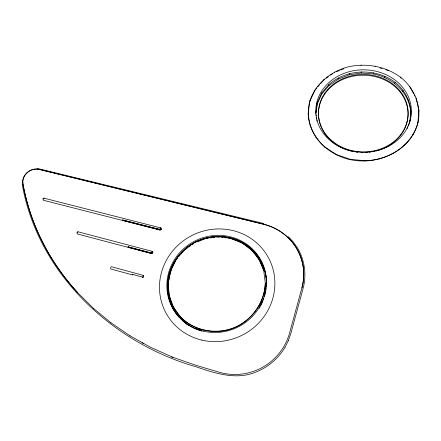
<?xml version="1.0" encoding="UTF-8"?>
<svg xmlns="http://www.w3.org/2000/svg" width="441" height="441" viewBox="0 0 441 441"><rect width="100%" height="100%" fill="white"/><g stroke="black" fill="none" stroke-linecap="round" stroke-linejoin="round"><path stroke-width="0.66" d="M324.73 147.283L324.73 146.941C311.759 135.718 305.144 117.703 309.869 100.928C315.337 83.944 330.32 71.844 347.172 67.115C365.313 62.672 385.076 65.996 400.268 77.032C413.956 87.627 421.723 105.371 417.941 122.559L417.859 122.923C410.328 151.654 377.7 165.524 350.215 159.648C328.402 154.951 308.75 136.76 308.165 113.524L308.149 113.155M316.01 113.078L317.261 103.889L321.721 94.115L328.881 85.675L328.892 84.523C347.034 68.642 375.749 67.897 395.004 82.235C407.738 92.081 415.025 110.289 408.278 125.591M122.841 220.533L122.791 219.646M128.226 247.39L128.188 246.513M334.377 72.517L334.388 72.126M328.881 85.675L338.264 79.099L338.297 77.93M336.477 154.918L336.489 154.582L324.73 146.941M78.018 231.79A1.169 0.447 -74.3 0 0 77.269 232.457A1.169 0.447 -74.3 0 0 77.192 233.912L151.698 253.592L152.47 251.392A1.202 0.347 -75 0 0 152.062 251.613A1.202 0.347 -75 0 0 151.682 252.71C151.147 254.876 154.008 252.12 152.47 251.392L78.018 231.79L76.988 232.749M151.649 253.454L151.671 252.77M159.923 229.171L159.94 230.004L43.356 200.253A1.136 0.496 -74.7 0 1 43.4 198.808A1.136 0.496 -74.7 0 1 44.194 198.224L160.965 227.964A1.18 1.08 -30 0 1 159.94 230.004L160.695 227.854A1.18 0.336 -75.5 0 0 160.309 228.041A1.18 0.336 -75.5 0 0 159.929 229.111L159.818 229.993M338.264 79.099L349.255 74.794L349.322 73.614M350.215 159.648L350.237 159.311L336.489 154.582M417.859 122.923L418.95 109.919M360.997 65.444L361.03 65.047M349.255 74.794L361.162 73.024L361.262 71.839M409.827 121.771L410.913 110.526M132.769 274.137L132.73 274.423A1.218 0.369 -74.2 0 0 132.802 275.002L110.724 268.966A1.207 0.397 -74 0 1 110.829 267.5A1.207 0.397 -74 0 1 111.54 266.744L143.601 275.482A1.224 0.353 -74.4 0 0 143.176 275.741A1.224 0.353 -74.4 0 0 142.779 276.871L142.768 277.698A1.174 0.32 -71.5 0 0 143.319 277.191L143.435 276.92A1.174 0.32 -71.5 0 0 143.7 275.818L143.639 275.515M410.676 111.645C408.961 92.053 391.851 77.401 373.24 73.923L373.367 72.732M375.043 66.459L375.087 66.062M364.972 161.07L365.01 160.739C388.207 160.182 411.877 145.888 417.941 122.559M315.806 113.298L317.244 102.781L321.715 92.979L328.892 84.523M384.706 77.445L384.872 76.265M308.165 113.524L309.869 100.928M388.4 70.527L388.455 70.125M180.193 316.621C195.275 332.52 220.489 335.524 239.496 325.122C254.507 316.467 264.683 300.448 265.262 283.028L265.317 283.26C264.782 305.216 248.448 324.659 227.374 330.144C210.633 334.08 192.364 329.273 180.336 316.82L180.193 316.621C159.184 293.827 167.597 257.037 194.216 242.765C220.517 228.333 255.758 240.984 263.757 270.719L259.054 259.402M379.668 159.052L379.718 158.716M394.816 83.41L395.004 82.235M400.268 77.032L401.145 78.36M402.876 91.452L403.091 90.289M393.212 153.727L393.273 153.385M409.717 86.37L413.675 93.834M168.462 282.229L169.531 276.871M169.796 275.531L171.334 269.605M408.305 101.072L408.531 99.931M404.601 145.48L404.673 145.133M413.008 134.952L413.09 134.593M93.486 308.38L77.726 292.736A272.439 239.083 -7.8 0 1 22.866 183.61A12.331 10.457 -35.6 0 1 27.166 172.574A12.331 10.457 -35.6 0 1 38.957 169.316L263.509 224.199A54.745 52.606 -15 0 1 301.909 287.857L289.616 332.894A55.93 54.811 -32 0 1 219.028 372.176L196.284 365.407L172.927 357.309M288.348 340.667L290.823 333.517L303.099 288.48C306.787 274.771 304.676 259.705 297.256 247.588L293.149 241.817L288.364 236.707M407.043 128.612L407.782 126.799M309.88 101.303L315.111 89.942L316.87 87.88M171.935 268.371L176.152 259.727L177.425 258.233M22.215 184.233C37.584 272.852 111.419 342.558 196.08 366.785C215.175 373.301 236.619 380.456 256.348 371.901C268.211 367.105 278.376 358.428 284.947 347.442L284.963 347.398M284.947 347.442L288.37 340.617M317.752 86.849L319.51 84.788M320.387 83.757L324.554 79.386M179.118 256.238L179.967 255.245M180.81 254.248L184.2 250.262L187.403 247.98M188.472 247.219L190.071 246.072M191.67 244.931L193.808 243.41M326.191 78.239L328.374 76.717M330.557 75.191L332.74 73.664M197.386 241.828L205.919 238.471L205.804 238.206M336.296 71.767L339.487 70.516M340.766 70.014L343.958 68.763M206.603 238.383L208.648 238.118M210.015 237.936L211.382 237.76M213.427 237.495L214.795 237.319M216.84 237.049L219.568 237.037M361.162 73.024L373.24 73.923M350.237 159.311L365.01 160.739M221.603 237.28L222.964 237.445M224.998 237.693L227.038 237.936M228.394 238.101L230.434 238.349L230.345 238.079M37.485 168.468L263.911 223.554M77.759 292.769A272.406 239.061 -7.8 0 1 22.904 183.649A12.326 10.457 -35.6 0 1 27.204 172.618A12.326 10.457 -35.6 0 1 38.99 169.361L263.52 224.237A54.734 52.6 -15 0 1 301.909 287.89L301.909 287.89M160.32 228.929L161.412 229.204M122.758 219.932L159.846 229.392M122.752 220.186L159.785 229.623M122.78 220.39L159.896 229.86M152.084 252.489L152.773 252.671M128.149 246.8L151.61 252.996M128.144 247.054L151.572 253.228M128.171 247.258L151.566 253.415A1.202 0.298 -68 0 0 152.261 252.825M132.73 274.423L142.73 277.157M380.131 68.008L382.038 68.592M385.853 69.75L387.766 70.334M231.067 238.598L241.811 242.831L244.529 244.843M172.949 357.331L150.816 347.42L130.106 335.86M171.532 356.962L172.756 357.508M142.052 342.74L143.248 343.412M110.945 322.779L130.134 335.882M245.62 245.648L251.596 250.075L259.115 259.65M93.453 308.353L110.978 322.806M173.087 306.501L180.336 316.82M169.008 294.913L173.236 306.71M414.347 95.013L415.025 96.193M42.81 199.056L42.766 198.979A1.147 0.987 -36.8 0 1 44.194 198.224M416.034 97.963L418.862 110.294M316.026 114.621L316.247 115.939M316.467 117.256L316.682 118.579M316.903 119.897L317.123 121.22M263.757 270.719L265.317 283.26M168.374 283.58L168.699 288.337M168.793 289.698L169.112 294.456M310.128 125.453L310.144 125.806M315.762 136.986L315.767 137.333M317.244 102.781L317.261 103.889M321.715 92.979L321.721 94.115M323.462 79.76L323.462 80.146M265.366 285.707A48.885 46.873 -27.9 0 1 265.278 287.025M265.146 288.342A48.885 46.873 -27.9 0 1 264.975 289.665M264.65 291.639A48.885 46.873 -27.9 0 1 264.385 292.951M264.087 294.246A48.885 46.873 -27.9 0 1 263.751 295.536M262.048 300.602A48.885 46.873 -27.9 0 1 260.973 303.094M260.383 304.318A48.885 46.873 -27.9 0 1 259.435 306.115M201.912 330.199A48.885 46.873 -27.9 0 1 198.726 329.168M197.469 328.688A48.885 46.873 -27.9 0 1 195.606 327.906M185.959 322.112A48.885 46.873 -27.9 0 1 184.922 321.285M183.914 320.425A48.885 46.873 -27.9 0 1 182.938 319.543M189.233 325.557A49.794 47.744 -27.9 0 1 172.062 266.414A49.794 47.744 -27.9 0 1 229.419 237.743A49.794 47.744 -27.9 0 1 266.193 287.085M266.061 288.431A49.794 47.744 -27.9 0 1 264.462 296.413M263.856 298.353A49.794 47.744 -27.9 0 1 263.161 300.288M262.649 301.567A49.794 47.744 -27.9 0 1 260.901 305.326M260.245 306.545A49.794 47.744 -27.9 0 1 259.214 308.331M201.631 331.086A49.794 47.744 -27.9 0 1 189.806 325.91M152.575 251.442A1.174 0.292 -68 0 1 152.553 251.987M352.596 151.445A44.778 38.687 0.5 0 1 325.916 92.439A44.778 38.687 0.5 0 1 399.149 90.857A44.778 38.687 0.5 0 1 376.272 150.932M374.359 151.39A44.778 38.687 0.5 0 1 372.408 151.781M370.429 152.09A44.778 38.687 0.5 0 1 369.106 152.261M367.777 152.388A44.778 38.687 0.5 0 1 365.782 152.52M362.48 152.569A44.778 38.687 0.5 0 1 361.146 152.531M357.816 152.283A44.778 38.687 0.5 0 1 355.837 152.029M179.36 317.564A50.009 47.953 -27.9 0 1 200.159 239.915A50.009 47.953 -27.9 0 1 266.59 283.784M188.566 325.414A50.009 47.953 -27.9 0 1 182.668 320.872M331.753 141.77A47.815 41.239 0.4 0 0 410.4 119.511A47.815 41.239 0.4 0 0 348.588 71.866A47.815 41.239 0.4 0 0 331.753 141.77M333.407 141.974A44.861 38.742 0.5 0 0 407.225 121.176A44.861 38.742 0.5 0 0 349.311 76.326A44.861 38.742 0.5 0 0 333.407 141.974M203.174 331.125A50.208 48.113 -27.8 0 0 264.815 270.245A50.208 48.113 -27.8 0 0 181.835 250.394A50.208 48.113 -27.8 0 0 203.174 331.125M201.862 340.105A58.218 55.831 -27.9 0 0 273.018 269.186A58.218 55.831 -27.9 0 0 176.665 246.547A58.218 55.831 -27.9 0 0 201.862 340.105"/></g></svg>
